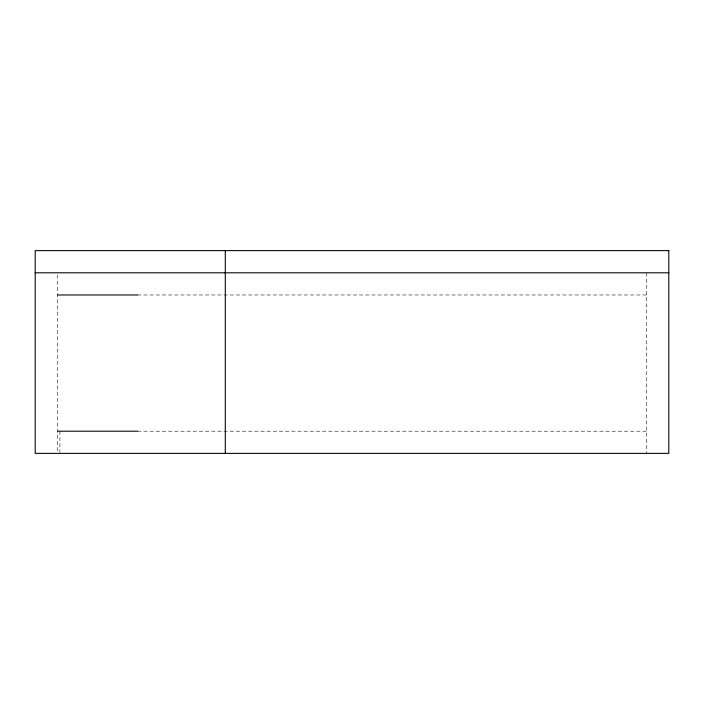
<?xml version="1.0" encoding="UTF-8"?>
<svg xmlns="http://www.w3.org/2000/svg" width="704" height="704" viewBox="0 0 704 704"><rect width="100%" height="100%" fill="white"/><g stroke="black" fill="none" stroke-linecap="round" stroke-linejoin="round"><path stroke-width="0.53" stroke-dasharray="3.52 2.64" d="M137.632 294.976L646.624 294.976M137.632 431.2L646.624 431.2M646.624 272.8L646.624 453.376M59.91 431.2L59.91 452.32M57.376 274.912L57.376 453.376"/><path stroke-width="1.06" d="M35.2 272.8L668.8 272.8M57.376 294.976L137.632 294.976M57.376 431.2L137.632 431.2M225.28 250.624L225.28 453.376M668.8 250.624L35.2 250.624L35.2 453.376L668.8 453.376L668.8 250.624"/></g></svg>
